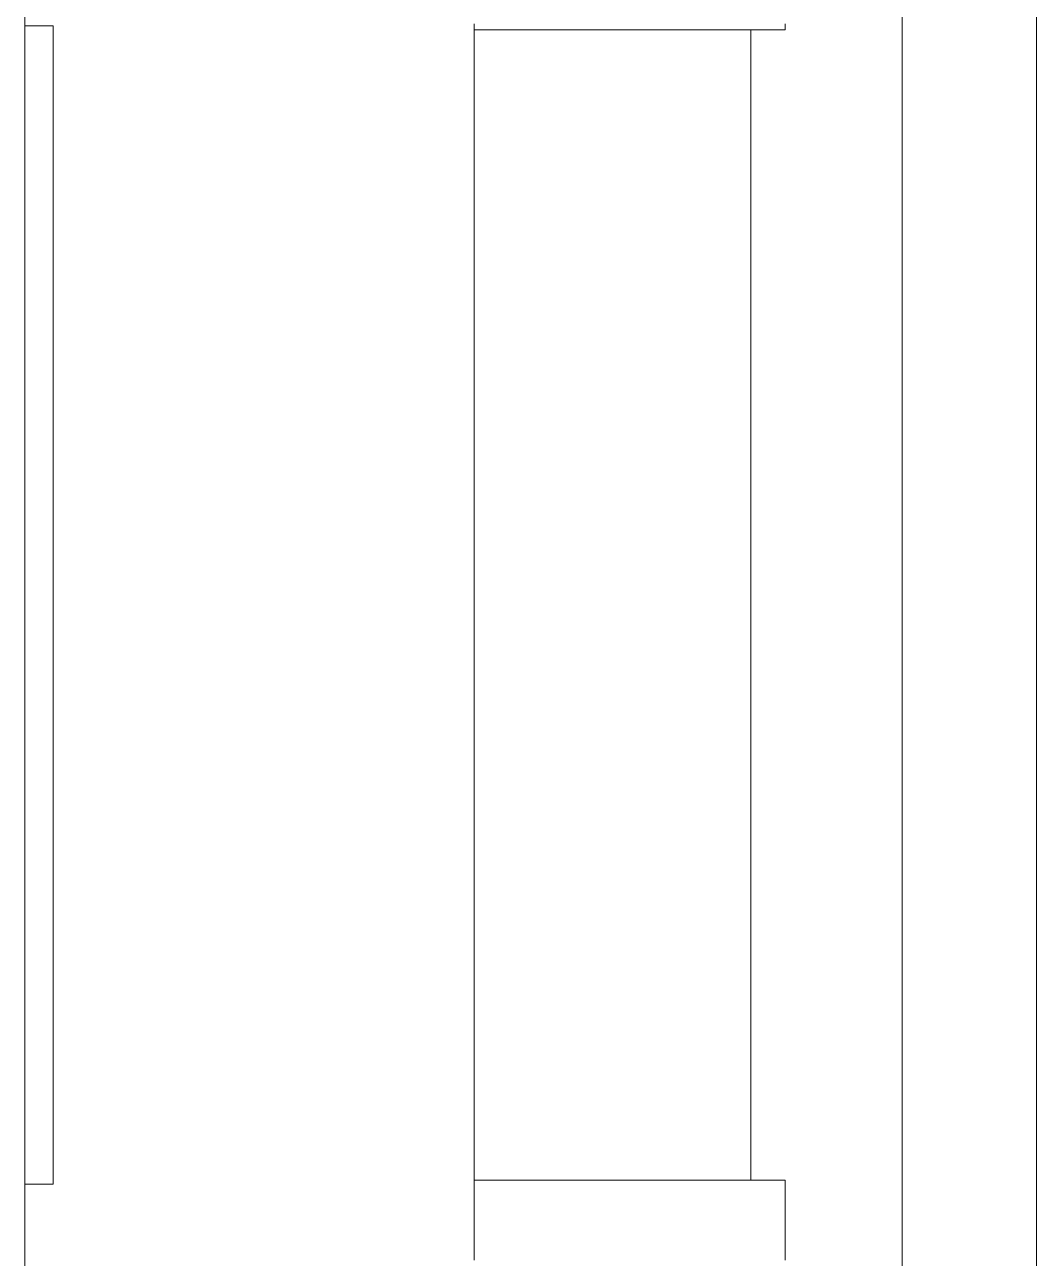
# Model space of a CAD drawing. Header units: millimetres. Extents: x -280308 to 6402717, y -14 to 2073074.
# Drawn here: x -38365.6 to -38205.9, y 268357.6 to 268552.5 of the extents above; entities that cross this region are included whole.
import ezdxf

# ---------------------------------------------------------------- set-up
doc = ezdxf.new("R2010")
doc.units = ezdxf.units.MM
doc.layers.get('0').update_dxf_attribs({"lineweight": 0})
doc.layers.add('A-FURN-EQPM', color=177, linetype='Continuous', lineweight=0)
doc.layers.add('SectionCutEdges', color=7, linetype='Continuous', lineweight=35, true_color=0xa5aeb1)

# ---------------------------------------------------------------- blocks, each defined once
blk = doc.blocks.new('A$Cc6df37c2')
at = {"color": 0, "linetype": 'ByBlock', "lineweight": -2}
for p, q in [((138.53, 147.15), (138.53, -147.15)), ((159.69, 147.15), (159.69, -147.15)), ((70.94, 91.83), (70.94, 91.07)), ((120.03, 91.83), (120.03, 91.07)), ((0, 91.5), (4.5, 91.5)), ((4.5, -91.5), (4.5, 91.5)), ((70.94, 91.07), (70.94, 90.85)), ((114.61, 90.85), (70.94, 90.85)), ((70.94, 90.85), (70.94, -90.85)), ((114.61, 90.85), (114.61, -90.85)), ((120.03, 90.85), (114.61, 90.85)), ((120.03, 90.85), (120.03, 91.07)), ((0, -91.5), (4.5, -91.5)), ((70.94, -90.85), (114.61, -90.85)), ((70.94, -90.85), (70.94, -91.07)), ((70.94, -91.07), (70.94, -91.83)), ((114.61, -90.85), (120.03, -90.85)), ((120.03, -90.85), (120.03, -91.07)), ((120.03, -91.07), (120.03, -91.83)), ((70.94, -91.83), (70.94, -93.12)), ((70.94, -93.12), (70.94, -94.91)), ((120.03, -91.83), (120.03, -93.12)), ((120.03, -94.91), (120.03, -93.12)), ((70.94, -94.91), (70.94, -97.17)), ((120.03, -94.91), (120.03, -97.17)), ((70.94, -97.17), (70.94, -99.86)), ((120.03, -97.17), (120.03, -99.86)), ((70.94, -99.86), (70.94, -102.93)), ((120.03, -99.86), (120.03, -102.93)), ((70.94, -102.93), (70.94, -103.46)), ((120.03, -102.93), (120.03, -103.46))]:
    blk.add_line(p, q, dxfattribs=at)
at = {"layer": 'SectionCutEdges', "color": 0, "linetype": 'ByBlock', "lineweight": -2}
for p, q in [((0, 91.5), (0, 127.5)), ((0, -91.5), (0, 91.5)), ((0, -91.5), (0, -127.5))]:
    blk.add_line(p, q, dxfattribs=at)
blk = doc.blocks.new('A$C834590f0')
at = {"layer": 'A-FURN-EQPM', "color": 32, "ltscale": 0.25, "true_color": 0xdd6108}
blk.add_blockref('A$Cc6df37c2', (-62675.99, -8538.81), dxfattribs=at)
blk = doc.blocks.new('A$C869c044f')
at = {"ltscale": 0.25}
blk.add_blockref('A$C834590f0', (74817.2, -14499.53), dxfattribs=at)
blk = doc.blocks.new('bb')
at = {"ltscale": 0.25}
blk.add_blockref('A$C869c044f', (-50506.77, 291499.16), dxfattribs=at)

msp = doc.modelspace()

# ---------------------------------------------------------------- block references
msp.add_blockref('bb', (0, 0))

doc.saveas('drawing.dxf')
